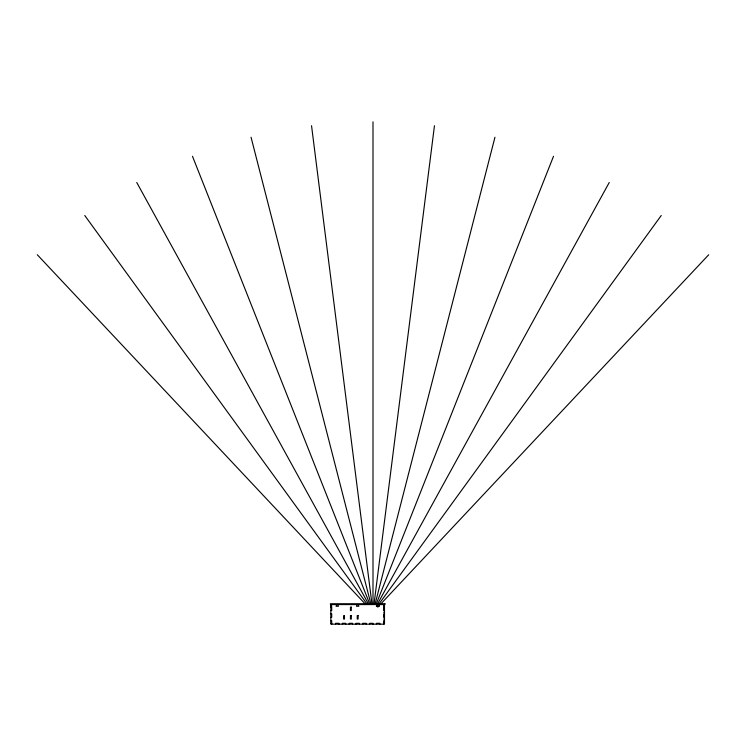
<?xml version="1.0" encoding="UTF-8"?>
<svg xmlns="http://www.w3.org/2000/svg" width="746" height="746" viewBox="0 0 746 746"><rect width="100%" height="100%" fill="white"/><g stroke="black" fill="none" stroke-linecap="round" stroke-linejoin="round"><path stroke-width="1.12" d="M374.026 604.148L434.461 125.71M375.024 604.344L494.952 137.245M376.432 603.57L553.523 156.278M376.366 606.116L609.249 182.5M377.112 606.582L661.245 215.501M377.784 607.141L379.378 605.444M380.973 603.747L708.7 254.759M330.86 605.426L331.709 605.426M383.64 605.426L384.498 605.426M330.86 606.284L331.709 606.284M383.64 606.284L384.498 606.284M330.86 607.132L331.709 607.132L331.709 610.536L330.86 610.536M384.498 607.132L383.64 607.132L383.64 610.536L384.498 610.536M383.64 608.829L384.498 608.829M383.64 612.242L384.498 612.242M330.86 613.939L331.709 613.939L331.709 617.343L330.86 617.343M384.498 613.939L383.64 613.939L383.64 617.343L384.498 617.343M383.64 615.646L384.498 615.646M383.64 619.049L384.498 619.049M330.86 620.756L331.709 620.756L331.709 624.16M384.498 620.756L383.64 620.756L383.64 624.16M330.86 623.311L331.709 623.311M383.64 623.311L384.498 623.311M37.3 254.759L365.027 603.747M84.755 215.501L366.836 603.756M136.751 182.5L368.515 604.073M192.477 156.278L369.568 603.57M251.048 137.245L370.976 604.344M311.539 125.71L371.974 604.148M384.498 604.577L384.498 624.16L330.86 624.16L330.86 604.577M379.807 624.16L379.807 623.311L376.404 623.311L376.404 624.16M378.67 604.577L379.276 606.284L376.935 606.284L377.551 604.577M373 121.84L373 604.083M373 624.16L373 623.311L369.596 623.311L369.596 624.16M366.193 624.16L366.193 623.311L362.78 623.311L362.78 624.16M359.376 624.16L359.376 623.311L355.973 623.311L355.973 624.16M358.229 604.577L358.845 606.284L356.504 606.284L357.12 604.577M352.569 624.16L352.569 623.311L349.165 623.311L349.165 624.16M345.752 624.16L345.752 623.311L342.349 623.311L342.349 624.16M338.945 624.16L338.945 623.311L335.541 623.311L335.541 624.16M337.798 604.577L338.414 606.284L336.073 606.284L336.679 604.577M384.917 603.728L330.431 603.728L330.431 604.577L384.917 604.577L384.917 603.728M351.291 607.132L350.443 607.132L350.443 610.536L351.291 610.536L351.291 607.132M344.475 615.646L343.626 615.646L343.626 619.049L344.475 619.049L344.475 615.646M351.291 615.646L350.443 615.646L350.443 619.049L351.291 619.049L351.291 615.646M358.099 615.646L357.25 615.646L357.25 619.049L358.099 619.049L358.099 615.646"/></g></svg>
